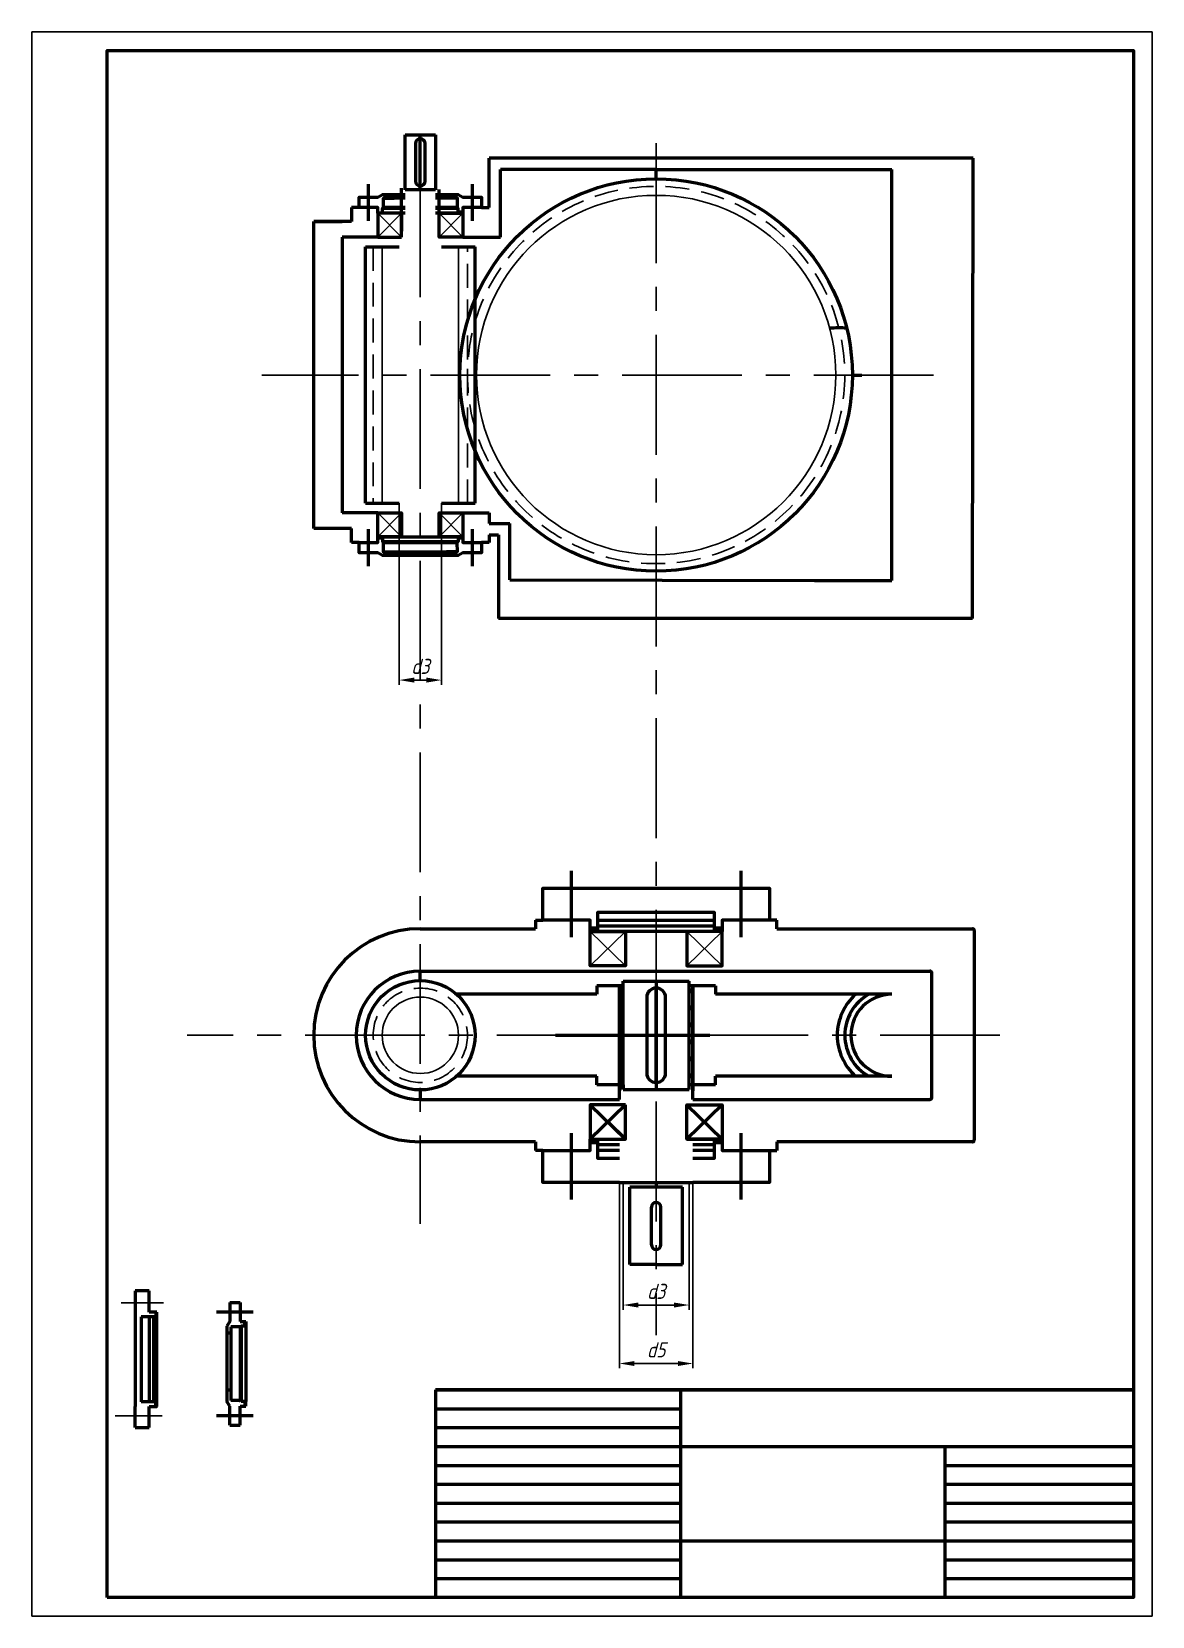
# Model space of a CAD drawing. Header units: millimetres. Extents: x -2503 to -2206, y -1923 to -1503.
import ezdxf

# ---------------------------------------------------------------- set-up
doc = ezdxf.new("R2010")
doc.units = ezdxf.units.MM
doc.linetypes.add('осевая', pattern=[50.8, 31.75, -6.35, 6.35, -6.35])
doc.linetypes.add('штриховая2', pattern=[9.525, 6.35, -3.175])
for name, color, linetype, lineweight in [('Основные', 7, 'Continuous', 53), ('РАМКА1', 7, 'Continuous', 25), ('Тонкие', 7, 'Continuous', 25)]:
    doc.layers.add(name, color=color, linetype=linetype, lineweight=lineweight)
doc.styles.add('ADRF1', font='simplex.shx', dxfattribs={"width": 0.8, "oblique": 15})
doc.dimstyles.new('SO-25', dxfattribs={"dimtxt": 4, "dimasz": 4, "dimexe": 1.25, "dimexo": 0, "dimgap": 1.625, "dimtad": 1, "dimtoh": 1, "dimdec": 0, "dimtxsty": 'ADRF1', "dimcen": 2.5, "dimadec": 0, "dimazin": 0, "dimtfac": 1, "dimtdec": 0, "dimtmove": 0, "dimatfit": 3, "dimfxl": 1, "dimarcsym": 0})

# ---------------------------------------------------------------- blocks, each defined once
blk = doc.blocks.new('*D73')
at = {"layer": 'Defpoints', "color": 0, "transparency": 16777216}
for p in [(-2347.44, -1808.4), (-2327.94, -1808.4), (-2327.94, -1856.37)]:
    blk.add_point(p, dxfattribs=at)
at = {"layer": 'Тонкие', "color": 0, "lineweight": -2, "transparency": 16777216}
for p, q in [((-2347.44, -1808.4), (-2347.44, -1857.62)), ((-2327.94, -1808.4), (-2327.94, -1857.62)), ((-2343.44, -1856.37), (-2331.94, -1856.37))]:
    blk.add_line(p, q, dxfattribs=at)
at = {"layer": 'Тонкие', "color": 0, "transparency": 16777216}
for points in [[(-2343.44, -1855.71), (-2343.44, -1857.04), (-2347.44, -1856.37)], [(-2331.94, -1855.71), (-2331.94, -1857.04), (-2327.94, -1856.37)]]:
    blk.add_solid(points, dxfattribs=at)
at = {"layer": 'Тонкие', "color": 0, "transparency": 16777216, "insert": (-2337.69, -1852.75), "char_height": 4, "attachment_point": 5, "style": 'ADRF1'}
blk.add_mtext('d5', dxfattribs=at)
blk = doc.blocks.new('*D74')
at = {"layer": 'Defpoints', "color": 0, "transparency": 16777216}
for p in [(-2346.44, -1808.4), (-2328.94, -1808.4), (-2328.94, -1840.87)]:
    blk.add_point(p, dxfattribs=at)
at = {"layer": 'Тонкие', "color": 0, "lineweight": -2, "transparency": 16777216}
for p, q in [((-2346.44, -1808.4), (-2346.44, -1842.12)), ((-2328.94, -1808.4), (-2328.94, -1842.12)), ((-2342.44, -1840.87), (-2332.94, -1840.87))]:
    blk.add_line(p, q, dxfattribs=at)
at = {"layer": 'Тонкие', "color": 0, "transparency": 16777216}
for points in [[(-2342.44, -1840.21), (-2342.44, -1841.54), (-2346.44, -1840.87)], [(-2332.94, -1840.21), (-2332.94, -1841.54), (-2328.94, -1840.87)]]:
    blk.add_solid(points, dxfattribs=at)
at = {"layer": 'Тонкие', "color": 0, "transparency": 16777216, "insert": (-2337.69, -1837.25), "char_height": 4, "attachment_point": 5, "style": 'ADRF1'}
blk.add_mtext('d3', dxfattribs=at)
blk = doc.blocks.new('*D75')
at = {"layer": 'Defpoints', "color": 0, "transparency": 16777216}
for p in [(-2405.81, -1628.37), (-2394.56, -1628.37), (-2405.81, -1675.23)]:
    blk.add_point(p, dxfattribs=at)
at = {"layer": 'Тонкие', "color": 0, "lineweight": -2, "transparency": 16777216}
for p, q in [((-2405.81, -1628.37), (-2405.81, -1676.48)), ((-2394.56, -1628.37), (-2394.56, -1676.48)), ((-2398.56, -1675.23), (-2401.81, -1675.23))]:
    blk.add_line(p, q, dxfattribs=at)
at = {"layer": 'Тонкие', "color": 0, "transparency": 16777216}
for points in [[(-2401.81, -1674.56), (-2401.81, -1675.89), (-2405.81, -1675.23)], [(-2398.56, -1674.56), (-2398.56, -1675.89), (-2394.56, -1675.23)]]:
    blk.add_solid(points, dxfattribs=at)
at = {"layer": 'Тонкие', "color": 0, "transparency": 16777216, "insert": (-2400.19, -1671.6), "char_height": 4, "attachment_point": 5, "style": 'ADRF1'}
blk.add_mtext('d3', dxfattribs=at)

msp = doc.modelspace()

# ---------------------------------------------------------------- hatches: boundary and pattern name
at = {"layer": 'Основные'}
h = msp.add_hatch(dxfattribs=at)
h.set_pattern_fill('ANSI31', color=256)
h.set_pattern_definition([(45, (-2503.1896, -1923.3732), (-2.245064, 2.245064), [])])
h.paths.add_polyline_path([(-2346.44, -1769.37), (-2347.44, -1769.37), (-2347.44, -1782.5), (-2346.44, -1782.5)])
h.paths.add_polyline_path([(-2346.44, -1756.25), (-2347.44, -1756.25), (-2347.44, -1769.37), (-2346.44, -1769.37)])
h.paths.add_polyline_path([(-2327.94, -1756.25), (-2328.94, -1756.25), (-2328.94, -1769.37), (-2327.94, -1769.37)])
h.paths.add_polyline_path([(-2327.94, -1769.37), (-2328.94, -1769.37), (-2328.94, -1782.5), (-2327.94, -1782.5)])
h = msp.add_hatch(dxfattribs=at)
h.set_pattern_fill('ANSI32', color=256)
h.set_pattern_definition([(45, (-2512.328, -1923.373), (-6.7352, 6.7352), []), (45, (-2507.838, -1923.373), (-6.7352, 6.7352), [])])
h.paths.add_polyline_path([(-2470.04, -1867.75), (-2470.04, -1866.5), (-2470.29, -1866.5), (-2470.29, -1867.75)])
h = msp.add_hatch(dxfattribs=at)
h.set_pattern_fill('ANSI31', color=256)
h.set_pattern_definition([(45, (-2512.328, -1923.3732), (-2.24506, 2.24506), [])])
h.paths.add_polyline_path([(-2470.04, -1867.75), (-2470.04, -1866.5), (-2470.29, -1866.5), (-2470.29, -1867.75)])

# ---------------------------------------------------------------- linework, layer by layer
for p, q in [((-2404.19, -1545.25), (-2404.19, -1530.75)), ((-2404.19, -1530.75), (-2396.19, -1530.75)), ((-2401.44, -1533), (-2401.44, -1543)), ((-2400.19, -1545.25), (-2400.19, -1530.75)), ((-2398.94, -1543), (-2398.94, -1533)), ((-2396.19, -1530.75), (-2396.19, -1545.25)), ((-2381.94, -1550), (-2381.94, -1536.87)), ((-2253.65, -1536.87), (-2381.94, -1536.87)), ((-2253.84, -1658.87), (-2253.65, -1536.87)), ((-2337.71, -1539.87), (-2378.94, -1539.87)), ((-2378.94, -1557.87), (-2378.94, -1539.87)), ((-2337.71, -1542.37), (-2337.71, -1539.87)), ((-2337.71, -1539.87), (-2275.19, -1539.87)), ((-2275.19, -1648.87), (-2275.19, -1539.87)), ((-2413.94, -1553.5), (-2413.94, -1543.75)), ((-2405.19, -1546.5), (-2405.19, -1544.87)), ((-2396.19, -1545.25), (-2404.19, -1545.25)), ((-2395.19, -1551.5), (-2395.19, -1545.16)), ((-2386.44, -1543.75), (-2386.44, -1553.5)), ((-2405.19, -1551.5), (-2405.19, -1546.5)), ((-2428.44, -1635.03), (-2428.44, -1553.72)), ((-2418.44, -1553.72), (-2428.44, -1553.72)), ((-2428.44, -1553.72), (-2420.94, -1553.72)), ((-2416.44, -1550), (-2418.44, -1550)), ((-2418.44, -1550), (-2418.44, -1553.72)), ((-2404.19, -1550), (-2409.91, -1550)), ((-2405.19, -1551.5), (-2405.19, -1556.25)), ((-2395.19, -1550), (-2396.19, -1550)), ((-2390.36, -1550), (-2395.19, -1550)), ((-2383.94, -1550), (-2381.94, -1550)), ((-2411.44, -1557.87), (-2420.94, -1557.87)), ((-2420.94, -1557.87), (-2420.94, -1630.87)), ((-2388.94, -1557.87), (-2378.94, -1557.87)), ((-2414.69, -1628.37), (-2414.69, -1560.37)), ((-2414.69, -1560.37), (-2405.81, -1560.37)), ((-2394.56, -1560.37), (-2385.69, -1560.37)), ((-2385.69, -1628.37), (-2385.69, -1560.37)), ((-2285.69, -1594.37), (-2283.19, -1594.37)), ((-2285.69, -1594.37), (-2283.19, -1594.37)), ((-2414.69, -1628.37), (-2405.81, -1628.37)), ((-2394.56, -1628.37), (-2385.69, -1628.37)), ((-2418.31, -1630.87), (-2420.94, -1630.87)), ((-2411.44, -1630.87), (-2418.31, -1630.87)), ((-2411.44, -1637.25), (-2411.44, -1632.5)), ((-2388.94, -1630.87), (-2381.94, -1630.87)), ((-2381.94, -1630.87), (-2381.94, -1633.75)), ((-2381.94, -1633.75), (-2376.44, -1633.75)), ((-2376.44, -1648.69), (-2376.44, -1633.75)), ((-2418.44, -1635.03), (-2428.44, -1635.03)), ((-2418.44, -1638.75), (-2418.44, -1635.03)), ((-2413.94, -1645), (-2413.94, -1635.25)), ((-2390.19, -1637.5), (-2388.94, -1637.5)), ((-2386.44, -1635.25), (-2386.44, -1645)), ((-2381.94, -1636.75), (-2381.94, -1638.75)), ((-2381.94, -1636.75), (-2379.44, -1636.75)), ((-2379.44, -1636.75), (-2379.44, -1658.87)), ((-2416.44, -1638.75), (-2418.44, -1638.75)), ((-2410.02, -1638.75), (-2390.47, -1638.75)), ((-2381.94, -1638.75), (-2383.94, -1638.75)), ((-2376.44, -1648.69), (-2295.69, -1648.87)), ((-2295.69, -1648.87), (-2275.19, -1648.87)), ((-2253.84, -1658.87), (-2379.44, -1658.87)), ((-2360.19, -1725.82), (-2360.19, -1743.37)), ((-2315.19, -1743.37), (-2315.19, -1725.82)), ((-2400.19, -1741.12), (-2369.69, -1741.12)), ((-2369.69, -1738.85), (-2369.69, -1741.12)), ((-2369.69, -1738.85), (-2367.69, -1738.85)), ((-2353.19, -1738.85), (-2322.19, -1738.85)), ((-2353.19, -1740.35), (-2322.19, -1740.35)), ((-2345.81, -1741.85), (-2352.49, -1741.85)), ((-2305.69, -1738.85), (-2307.69, -1738.85)), ((-2305.69, -1741.12), (-2305.69, -1738.85)), ((-2305.69, -1741.12), (-2253.86, -1741.12)), ((-2253.36, -1741.62), (-2253.36, -1797.12)), ((-2400.19, -1754.87), (-2400.19, -1752.37)), ((-2400.19, -1752.37), (-2265.11, -1752.37)), ((-2346.44, -1755), (-2328.94, -1755)), ((-2346.44, -1783.75), (-2346.44, -1755)), ((-2337.69, -1755), (-2337.69, -1783.75)), ((-2328.94, -1783.75), (-2328.94, -1755)), ((-2264.61, -1785.87), (-2264.61, -1752.87)), ((-2353.44, -1758.5), (-2390.6, -1758.5)), ((-2353.44, -1756.25), (-2353.44, -1758.5)), ((-2346.44, -1756.25), (-2353.44, -1756.25)), ((-2347.44, -1756.25), (-2347.44, -1784.09)), ((-2347.44, -1786.37), (-2347.44, -1756.25)), ((-2337.69, -1781.87), (-2337.69, -1756.87)), ((-2337.69, -1779.37), (-2337.69, -1759.37)), ((-2321.94, -1756.25), (-2328.94, -1756.25)), ((-2327.94, -1786.37), (-2327.94, -1756.25)), ((-2327.94, -1756.25), (-2327.94, -1784.09)), ((-2321.94, -1756.25), (-2321.94, -1758.5)), ((-2275.19, -1758.5), (-2321.94, -1758.5)), ((-2364.36, -1769.37), (-2364.36, -1769.37)), ((-2364.36, -1769.37), (-2352.19, -1769.37)), ((-2354.28, -1769.37), (-2323.47, -1769.37)), ((-2337.69, -1769.37), (-2337.69, -1769.37)), ((-2353.44, -1780.25), (-2390.6, -1780.25)), ((-2353.44, -1782.5), (-2353.44, -1780.25)), ((-2275.19, -1780.25), (-2321.94, -1780.25)), ((-2321.94, -1782.5), (-2321.94, -1780.25)), ((-2400.19, -1783.87), (-2400.19, -1786.37)), ((-2346.44, -1782.5), (-2353.44, -1782.5)), ((-2346.44, -1782.5), (-2346.44, -1783.75)), ((-2346.44, -1782.5), (-2346.44, -1783.75)), ((-2346.44, -1783.75), (-2328.94, -1783.75)), ((-2321.94, -1782.5), (-2328.94, -1782.5)), ((-2400.19, -1786.37), (-2347.44, -1786.37)), ((-2345.81, -1787.77), (-2355.19, -1796.9)), ((-2355.19, -1787.77), (-2345.81, -1796.9)), ((-2320.19, -1787.77), (-2329.56, -1796.9)), ((-2329.56, -1787.77), (-2320.19, -1796.9)), ((-2327.94, -1786.37), (-2265.11, -1786.37)), ((-2350.5, -1792.34), (-2345.81, -1796.9)), ((-2360.19, -1795.35), (-2360.19, -1812.9)), ((-2315.19, -1812.9), (-2315.19, -1795.35)), ((-2372.69, -1797.62), (-2400.19, -1797.62)), ((-2369.69, -1797.62), (-2400.19, -1797.62)), ((-2369.69, -1797.62), (-2369.69, -1799.9)), ((-2367.69, -1799.9), (-2369.69, -1799.9)), ((-2347.44, -1798.4), (-2353.19, -1798.4)), ((-2347.44, -1799.9), (-2353.19, -1799.9)), ((-2322.19, -1798.4), (-2327.94, -1798.4)), ((-2322.19, -1799.9), (-2327.94, -1799.9)), ((-2307.69, -1799.9), (-2305.69, -1799.9)), ((-2253.86, -1797.62), (-2305.69, -1797.62)), ((-2305.69, -1797.62), (-2305.69, -1799.9)), ((-2347.44, -1808.4), (-2327.94, -1808.4)), ((-2344.69, -1830.15), (-2344.69, -1809.65)), ((-2330.69, -1809.65), (-2344.69, -1809.65)), ((-2337.69, -1808.4), (-2337.69, -1809.65)), ((-2330.69, -1830.15), (-2330.69, -1809.65)), ((-2337.63, -1813.65), (-2337.69, -1813.65)), ((-2338.94, -1824.9), (-2338.94, -1814.9)), ((-2336.44, -1824.9), (-2336.44, -1814.9)), ((-2337.69, -1826.15), (-2337.66, -1826.15)), ((-2337.69, -1830.15), (-2344.69, -1830.15)), ((-2337.69, -1830.15), (-2330.69, -1830.15)), ((-2472.04, -1837.12), (-2475.79, -1837.12)), ((-2475.79, -1837.12), (-2475.79, -1842.75)), ((-2472.04, -1842.75), (-2472.04, -1837.12)), ((-2475.79, -1842.75), (-2475.79, -1867.75)), ((-2470.04, -1842.75), (-2472.04, -1842.75)), ((-2470.29, -1842.75), (-2470.29, -1844)), ((-2470.04, -1867.75), (-2470.04, -1842.75)), ((-2454.2, -1842.71), (-2444.45, -1842.71)), ((-2450.7, -1840.21), (-2450.7, -1845.21)), ((-2450.7, -1840.21), (-2447.95, -1840.21)), ((-2447.95, -1840.21), (-2447.95, -1845.21)), ((-2470.79, -1844), (-2474.19, -1844)), ((-2474.19, -1844), (-2474.19, -1866.5)), ((-2472.04, -1844), (-2472.04, -1866.5)), ((-2470.04, -1844), (-2470.79, -1844)), ((-2470.79, -1866.5), (-2470.79, -1844)), ((-2470.29, -1844), (-2470.04, -1844)), ((-2450.7, -1845.21), (-2451.45, -1846.46)), ((-2451.45, -1846.46), (-2451.45, -1866.46)), ((-2450.45, -1846.64), (-2450.45, -1866.21)), ((-2447.95, -1846.64), (-2450.45, -1846.64)), ((-2450.45, -1846.71), (-2450.45, -1848.35)), ((-2447.95, -1845.21), (-2446.45, -1845.21)), ((-2447.7, -1846.46), (-2447.95, -1846.64)), ((-2447.95, -1846.64), (-2447.95, -1866.19)), ((-2446.7, -1846.46), (-2447.7, -1846.46)), ((-2447.7, -1846.46), (-2447.7, -1866.46)), ((-2446.7, -1846.46), (-2446.7, -1845.21)), ((-2446.45, -1846.46), (-2446.7, -1846.46)), ((-2446.45, -1845.21), (-2446.45, -1846.46)), ((-2446.45, -1846.46), (-2446.45, -1866.46)), ((-2450.45, -1848.35), (-2451.45, -1848.35)), ((-2450.45, -1863.43), (-2451.45, -1863.43)), ((-2450.45, -1863.43), (-2450.45, -1866.21)), ((-2396.19, -1863.37), (-2211.19, -1863.37)), ((-2211.19, -1863.37), (-2396.19, -1863.37)), ((-2396.19, -1863.37), (-2396.19, -1918.37)), ((-2331.19, -1863.37), (-2331.19, -1918.37)), ((-2475.79, -1873.37), (-2475.79, -1867.75)), ((-2470.79, -1866.5), (-2474.19, -1866.5)), ((-2472.04, -1873.37), (-2472.04, -1867.75)), ((-2472.04, -1867.75), (-2470.04, -1867.75)), ((-2470.29, -1866.5), (-2470.79, -1866.5)), ((-2470.29, -1867.75), (-2470.29, -1866.5)), ((-2470.29, -1866.5), (-2470.04, -1866.5)), ((-2470.04, -1867.75), (-2470.29, -1867.75)), ((-2470.04, -1867.75), (-2470.04, -1866.5)), ((-2450.7, -1867.71), (-2451.45, -1866.46)), ((-2450.7, -1872.71), (-2450.7, -1867.71)), ((-2447.95, -1866.19), (-2450.45, -1866.21)), ((-2447.7, -1866.46), (-2447.95, -1866.19)), ((-2447.95, -1867.71), (-2446.45, -1867.71)), ((-2447.95, -1868.96), (-2447.95, -1867.71)), ((-2447.95, -1872.71), (-2447.95, -1868.96)), ((-2446.7, -1866.46), (-2447.7, -1866.46)), ((-2446.45, -1866.46), (-2446.7, -1866.46)), ((-2446.7, -1866.46), (-2446.7, -1867.71)), ((-2446.45, -1867.71), (-2446.45, -1866.46)), ((-2396.19, -1868.37), (-2331.19, -1868.37)), ((-2444.45, -1870.21), (-2454.2, -1870.21)), ((-2450.7, -1872.71), (-2447.95, -1872.71)), ((-2475.79, -1873.37), (-2472.04, -1873.37)), ((-2396.19, -1873.37), (-2331.19, -1873.37)), ((-2396.19, -1878.37), (-2211.19, -1878.37)), ((-2261.19, -1878.37), (-2261.19, -1918.37)), ((-2396.19, -1883.37), (-2331.19, -1883.37)), ((-2261.19, -1883.37), (-2211.19, -1883.37)), ((-2396.19, -1888.37), (-2331.19, -1888.37)), ((-2261.19, -1888.37), (-2211.19, -1888.37)), ((-2396.19, -1893.37), (-2331.19, -1893.37)), ((-2261.19, -1893.37), (-2211.19, -1893.37)), ((-2396.19, -1898.37), (-2331.19, -1898.37)), ((-2261.19, -1898.37), (-2211.19, -1898.37)), ((-2396.19, -1903.37), (-2331.19, -1903.37)), ((-2331.19, -1903.37), (-2261.19, -1903.37)), ((-2261.19, -1903.37), (-2211.19, -1903.37)), ((-2396.19, -1908.37), (-2331.19, -1908.37)), ((-2261.19, -1908.37), (-2211.19, -1908.37)), ((-2396.19, -1913.37), (-2331.19, -1913.37)), ((-2261.19, -1913.37), (-2211.19, -1913.37))]:
    msp.add_line(p, q, dxfattribs=at)
for points in [[(-2483.19, -1918.37), (-2483.19, -1508.37), (-2211.19, -1508.37), (-2211.19, -1918.37)], [(-2405.19, -1557.87), (-2405.19, -1551.5), (-2411.44, -1551.5), (-2411.44, -1557.87)], [(-2395.19, -1551.5), (-2388.94, -1551.5), (-2388.94, -1557.87), (-2395.19, -1557.87)], [(-2411.44, -1637.25), (-2411.44, -1630.87), (-2405.19, -1630.87), (-2405.19, -1637.25)], [(-2388.94, -1637.25), (-2395.19, -1637.25), (-2395.19, -1630.87), (-2388.94, -1630.87)], [(-2322.19, -1741.85), (-2353.19, -1741.85), (-2355.19, -1741.85), (-2355.19, -1738.85), (-2367.69, -1738.85), (-2367.69, -1730.35), (-2307.69, -1730.35), (-2307.69, -1738.85), (-2320.19, -1738.85), (-2320.19, -1741.85)], [(-2355.19, -1741.85), (-2345.81, -1741.85), (-2345.81, -1750.97), (-2355.19, -1750.97)], [(-2320.19, -1741.85), (-2329.56, -1741.85), (-2329.56, -1750.97), (-2320.19, -1750.97)], [(-2345.81, -1787.77), (-2355.19, -1787.77), (-2355.19, -1796.9), (-2345.81, -1796.9)], [(-2320.19, -1796.9), (-2329.56, -1796.9), (-2329.56, -1787.77), (-2320.19, -1787.77)]]:
    msp.add_lwpolyline(points, close=True, dxfattribs=at)
for points in [[(-2410.19, -1551.5), (-2411.44, -1551.5), (-2411.44, -1550), (-2412.69, -1550), (-2416.44, -1550), (-2416.44, -1547.25), (-2411.44, -1547.25), (-2410.19, -1546.5), (-2404.19, -1546.5)], [(-2404.19, -1550.25), (-2410.19, -1550.25), (-2409.91, -1550), (-2409.94, -1547.5), (-2407.15, -1547.5), (-2407.15, -1546.5)], [(-2404.19, -1547.5), (-2409.94, -1547.5)], [(-2396.19, -1546.5), (-2395.19, -1546.5)], [(-2395.19, -1547.5), (-2396.19, -1547.5)], [(-2395.19, -1546.5), (-2390.19, -1546.5), (-2388.94, -1547.25), (-2383.94, -1547.25), (-2383.94, -1550), (-2388.94, -1550), (-2388.94, -1551.5), (-2390.19, -1551.5)], [(-2390.19, -1550.25), (-2390.36, -1550), (-2390.36, -1547.5), (-2395.19, -1547.5)], [(-2390.44, -1547.5), (-2392.07, -1547.5), (-2392.07, -1546.5)], [(-2404.19, -1551.5), (-2410.19, -1551.5), (-2410.19, -1551.25), (-2410.19, -1550.25)], [(-2395.19, -1550.25), (-2396.19, -1550.25)], [(-2395.19, -1551.5), (-2396.19, -1551.5)], [(-2388.94, -1551.25), (-2390.19, -1551.25), (-2390.19, -1550.25), (-2395.19, -1550.25)], [(-2390.19, -1551.25), (-2390.19, -1551.5), (-2395.19, -1551.5)], [(-2390.19, -1637.25), (-2388.94, -1637.25), (-2388.94, -1638.75), (-2387.69, -1638.75), (-2383.94, -1638.75), (-2383.94, -1641.5), (-2388.94, -1641.5), (-2390.19, -1642.25), (-2410.19, -1642.25), (-2411.44, -1641.5), (-2416.44, -1641.5), (-2416.44, -1638.75), (-2411.44, -1638.75), (-2411.44, -1637.25), (-2410.19, -1637.25)], [(-2411.44, -1637.5), (-2410.19, -1637.5), (-2410.19, -1638.5), (-2390.19, -1638.5), (-2390.47, -1638.75), (-2390.44, -1641.25), (-2393.23, -1641.25), (-2393.23, -1642.25)], [(-2410.19, -1637.5), (-2410.19, -1637.25), (-2390.19, -1637.25), (-2390.19, -1637.5), (-2390.19, -1638.5)], [(-2410.19, -1638.5), (-2410.02, -1638.75), (-2410.02, -1641.25), (-2390.44, -1641.25)], [(-2409.94, -1641.25), (-2408.3, -1641.25), (-2408.3, -1642.25)], [(-2322.19, -1740.85), (-2322.19, -1736.85), (-2353.19, -1736.85), (-2353.19, -1740.85)], [(-2355.19, -1740.85), (-2353.19, -1740.85), (-2353.19, -1741.85)], [(-2322.19, -1741.85), (-2322.19, -1740.85), (-2320.19, -1740.85)], [(-2347.44, -1808.4), (-2367.69, -1808.4), (-2367.69, -1799.9), (-2355.19, -1799.9), (-2355.19, -1796.9), (-2353.19, -1796.9), (-2345.81, -1796.9)], [(-2353.19, -1796.9), (-2353.19, -1797.9), (-2355.19, -1797.9)], [(-2329.56, -1796.9), (-2322.19, -1796.9), (-2320.19, -1796.9), (-2320.19, -1799.9), (-2307.69, -1799.9), (-2307.69, -1808.4), (-2327.94, -1808.4)], [(-2320.19, -1797.9), (-2322.19, -1797.9), (-2322.19, -1796.9)], [(-2353.19, -1797.9), (-2353.19, -1801.9), (-2347.44, -1801.9)], [(-2327.94, -1801.9), (-2322.19, -1801.9), (-2322.19, -1797.9)]]:
    msp.add_lwpolyline(points, dxfattribs=at)
msp.add_lwpolyline([(-2335.19, -1759.37, 1), (-2340.19, -1759.37), (-2340.19, -1779.37, 1), (-2335.19, -1779.37)], format="xyb", close=True, dxfattribs=at)
for centre, radius in [((-2337.69, -1594.37), 52), ((-2400.19, -1769.37), 14.5)]:
    msp.add_circle(centre, radius, dxfattribs=at)
for centre, radius, start, end in [((-2400.19, -1533), 1.25, 0, 180), ((-2400.19, -1543), 1.25, 180, 0), ((-2289.03, -1617.53), 35.64, 87.0599, 94.305), ((-2400.19, -1769.37), 28.25, 90, 270), ((-2253.86, -1741.62), 0.5, 360, 90), ((-2400.19, -1769.37), 17, 90, 270), ((-2265.11, -1752.87), 0.5, 360, 90), ((-2275.19, -1769.37), 14.5, 131.4096, 228.5904), ((-2275.19, -1769.37), 12.5, 119.5414, 240.4586), ((-2275.19, -1769.37), 10.88, 90, 270), ((-2265.11, -1785.87), 0.5, 270, 360), ((-2253.86, -1797.12), 0.5, 270, 360), ((-2337.69, -1814.9), 1.25, 0, 180), ((-2337.69, -1824.9), 1.25, 180, 0)]:
    msp.add_arc(centre, radius, start, end, dxfattribs=at)
at = {"layer": 'РАМКА1'}
for p, q in [((-2503.19, -1923.37), (-2503.19, -1503.37)), ((-2503.19, -1503.37), (-2206.19, -1503.37)), ((-2206.19, -1503.37), (-2206.19, -1923.37)), ((-2206.19, -1923.37), (-2503.19, -1923.37))]:
    msp.add_line(p, q, dxfattribs=at)
at = {"layer": 'Тонкие', "linetype": 'осевая'}
for p, q in [((-2337.69, -1532.94), (-2337.69, -1848.83)), ((-2400.19, -1541.98), (-2400.19, -1819.33)), ((-2264.18, -1594.37), (-2442.2, -1594.37)), ((-2246.58, -1769.37), (-2461.97, -1769.37)), ((-2468.22, -1840.25), (-2479.48, -1840.25)), ((-2481.05, -1870.25), (-2468.62, -1870.25))]:
    msp.add_line(p, q, dxfattribs=at)
at = {"layer": 'Тонкие'}
for p, q in [((-2405.19, -1551.5), (-2411.44, -1557.87)), ((-2411.44, -1551.5), (-2405.19, -1557.87)), ((-2388.94, -1551.5), (-2395.19, -1557.87)), ((-2395.19, -1551.5), (-2388.94, -1557.87)), ((-2410.31, -1628.37), (-2410.31, -1560.37)), ((-2390.06, -1628.37), (-2390.06, -1560.37)), ((-2411.44, -1637.25), (-2405.19, -1630.87)), ((-2411.44, -1630.87), (-2405.19, -1637.25)), ((-2388.94, -1630.87), (-2395.19, -1637.25)), ((-2395.19, -1630.87), (-2388.94, -1637.25)), ((-2345.81, -1741.85), (-2355.19, -1750.97)), ((-2355.19, -1741.85), (-2345.81, -1750.97)), ((-2320.19, -1741.85), (-2329.56, -1750.97)), ((-2329.56, -1741.85), (-2320.19, -1750.97))]:
    msp.add_line(p, q, dxfattribs=at)
at = {"layer": 'Тонкие', "linetype": 'штриховая2'}
for p, q in [((-2412.69, -1560.37), (-2412.69, -1628.37)), ((-2387.69, -1628.37), (-2387.69, -1560.37))]:
    msp.add_line(p, q, dxfattribs=at)
at = {"layer": 'Тонкие', "linetype": 'штриховая2', "lineweight": -3}
msp.add_circle((-2337.69, -1594.37), 50, dxfattribs=at)
at = {"layer": 'Тонкие'}
for centre, radius in [((-2337.69, -1594.37), 47.62), ((-2400.19, -1769.37), 10.12)]:
    msp.add_circle(centre, radius, dxfattribs=at)
at = {"layer": 'Тонкие', "linetype": 'штриховая2'}
msp.add_circle((-2400.19, -1769.37), 12.5, dxfattribs=at)

# ---------------------------------------------------------------- dimensions: what is measured, and where the dimension line sits
at = {"layer": 'Тонкие'}
for base, p1, p2, text, picture, middle in [((-2405.81, -1675.23), (-2394.56, -1628.37), (-2405.81, -1628.37), 'd3', '*D75', (-2400.19, -1675.23)), ((-2327.94, -1856.37), (-2347.44, -1808.4), (-2327.94, -1808.4), 'd5', '*D73', (-2337.69, -1856.37)), ((-2328.94, -1840.87), (-2346.44, -1808.4), (-2328.94, -1808.4), 'd3', '*D74', (-2337.69, -1840.87))]:
    dim = msp.add_linear_dim(base=base, p1=p1, p2=p2, text=text, dimstyle='SO-25', dxfattribs=at)
    dim.commit()
    dim.dimension.update_dxf_attribs({"geometry": picture, "text_midpoint": middle, "dimtype": 160})

doc.saveas('drawing.dxf')
